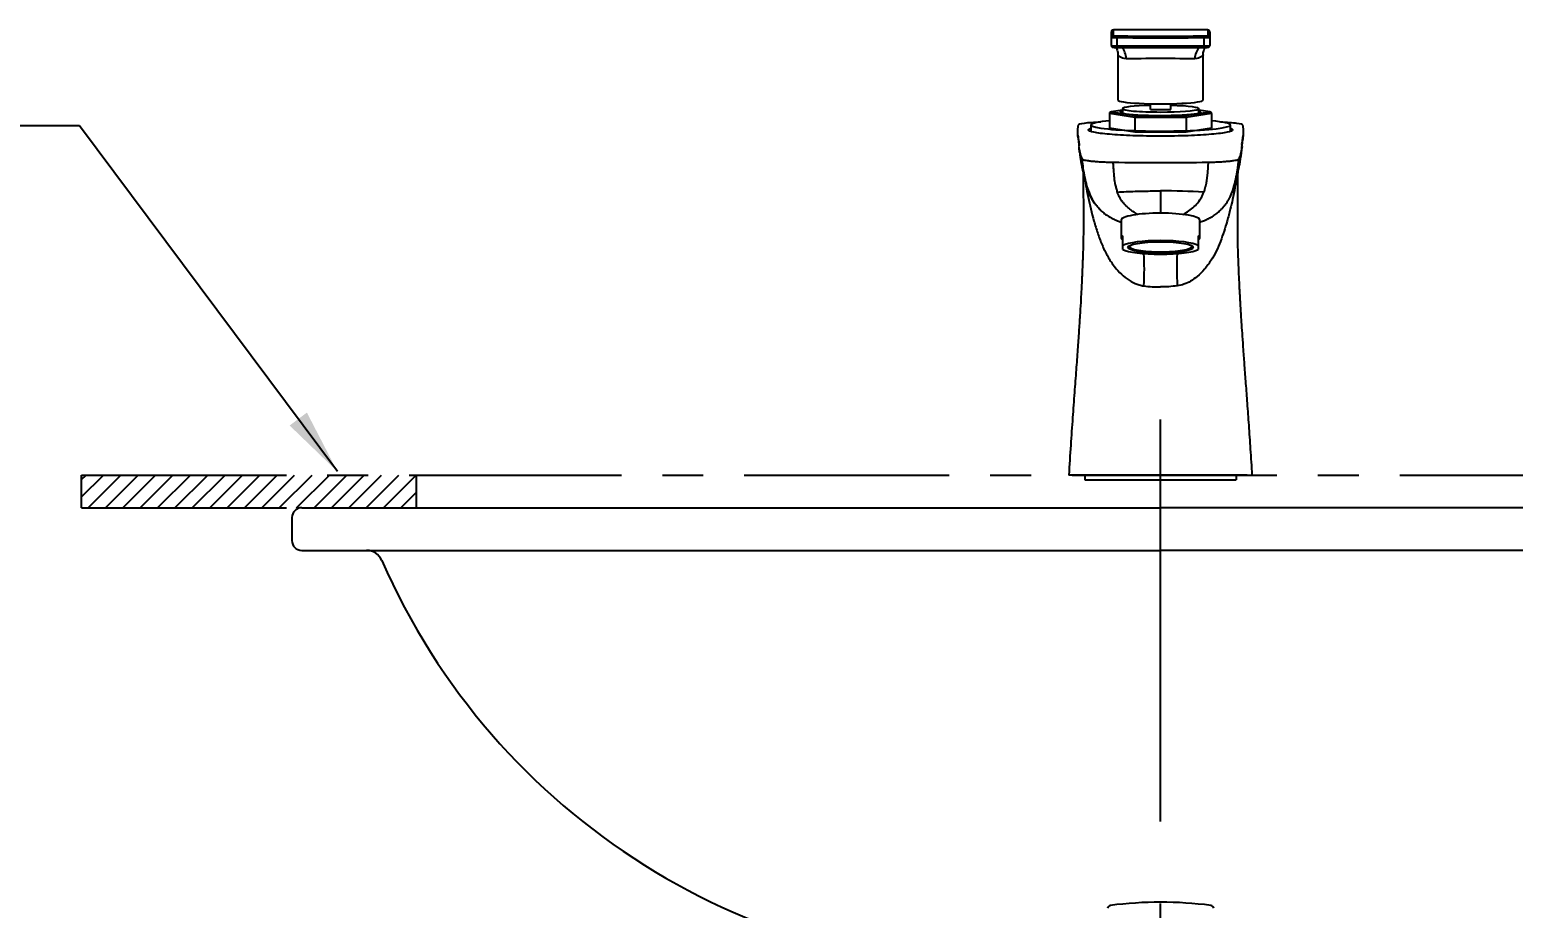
# Model space of a CAD drawing. Extents: x 283 to 7722, y -137 to 2100.
# Drawn here: x 4710.2 to 5162.9, y 687 to 955 of the extents above; entities that cross this region are included whole.
import ezdxf

# ---------------------------------------------------------------- set-up
doc = ezdxf.new("R2010")
doc.units = 0
doc.header["$LTSCALE"] = 50
doc.header["$MEASUREMENT"] = 0
doc.linetypes.add('CENTER', pattern=[2, 1.25, -0.25, 0.25, -0.25])
doc.linetypes.add('HIDDEN', pattern=[0.375, 0.25, -0.125])
doc.layers.get('0').update_dxf_attribs({"linetype": 'CONTINUOUS'})
doc.layers.get('DEFPOINTS').update_dxf_attribs({"linetype": 'CONTINUOUS'})
for name, color, linetype in [('1', 1, 'CENTER'), ('3', 3, 'CONTINUOUS'), ('30', 7, 'CONTINUOUS'), ('CENTER', 2, 'CENTER')]:
    doc.layers.add(name, color=color, linetype=linetype)
doc.styles.get("Standard").update_dxf_attribs({"font": 'NanumGothic.ttf'})
doc.dimstyles.get("Standard").update_dxf_attribs({"dimtxt": 2.5, "dimasz": 2, "dimexe": 2, "dimexo": 1, "dimgap": 2, "dimtad": 1, "dimdec": 0, "dimlfac": 10, "dimrnd": 1, "dimzin": 0, "dimdsep": 46, "dimtxsty": 'Standard', "dimcen": 0, "dimclrd": 7, "dimclre": 7, "dimclrt": 2, "dimadec": 0, "dimazin": 0, "dimtfac": 1, "dimtdec": 0, "dimtofl": 0, "dimtmove": 0, "dimatfit": 3, "dimfxl": 0, "dimtolj": 1, "dimtzin": 0, "dimarcsym": 0})

# ---------------------------------------------------------------- blocks, each defined once
blk = doc.blocks.new('*D32')
at = {"color": 3, "lineweight": -2}
for p, q in [((5499.99, 809.14), (5559.99, 809.14)), ((5539.99, 789.14), (5539.99, 665.04)), ((5539.99, 499.14), (5539.99, 623.24)), ((5087.72, 479.14), (5559.99, 479.14))]:
    blk.add_line(p, q, dxfattribs=at)
at = {"color": 3}
for points in [[(5536.66, 789.14), (5543.32, 789.14), (5539.99, 809.14)], [(5536.66, 499.14), (5543.32, 499.14), (5539.99, 479.14)]]:
    blk.add_solid(points, dxfattribs=at)
at = {"layer": 'DEFPOINTS', "color": 0}
for p in [(5499.99, 809.14), (5087.72, 479.14), (5539.99, 479.14)]:
    blk.add_point(p, dxfattribs=at)
at = {"color": 2, "insert": (5539.99, 644.14), "char_height": 20, "attachment_point": 5}
blk.add_mtext('\\A1;330', dxfattribs=at)
blk = doc.blocks.new('*D33')
at = {"color": 3, "lineweight": -2}
for p, q in [((5384.44, 809.14), (5440.22, 809.14)), ((5420.22, 789.14), (5420.22, 742.42)), ((5420.22, 654.14), (5420.22, 700.87)), ((5085.78, 634.14), (5440.22, 634.14))]:
    blk.add_line(p, q, dxfattribs=at)
at = {"color": 3}
for points in [[(5416.89, 789.14), (5423.56, 789.14), (5420.22, 809.14)], [(5416.89, 654.14), (5423.56, 654.14), (5420.22, 634.14)]]:
    blk.add_solid(points, dxfattribs=at)
at = {"layer": 'DEFPOINTS', "color": 0}
for p in [(5384.44, 809.14), (5085.78, 634.14), (5420.22, 634.14)]:
    blk.add_point(p, dxfattribs=at)
at = {"color": 2, "insert": (5420.22, 721.64), "char_height": 20, "attachment_point": 5}
blk.add_mtext('\\A1;175', dxfattribs=at)

msp = doc.modelspace()

# ---------------------------------------------------------------- hatches: boundary and pattern name
h = msp.add_hatch()
h.set_pattern_fill('ANSI31', color=256, scale=30, style=0)
h.set_pattern_definition([(45, (3855.2243, 0), (-2.65165, 2.65165), [])])
h.paths.add_polyline_path([(4828.22427, 809.14283), (4828.22427, 819.14283), (4726.01147, 819.14283), (4726.01147, 809.14283)])

# ---------------------------------------------------------------- linework, layer by layer
at = {"ltscale": 0.5}
for p, q in [((5081.69859, 819.14286), (5028.73906, 819.14286)), ((5078.29383, 819.14286), (5032.15471, 819.14281)), ((5032.15471, 819.14281), (5032.15471, 817.66429)), ((5078.29383, 819.14286), (5078.29383, 817.66429))]:
    msp.add_line(p, q, dxfattribs=at)
at = {"color": 7, "linetype": 'HIDDEN'}
msp.add_line((5037.73989, 819.1429), (5037.73989, 819.14282), dxfattribs=at)
at = {"layer": '1', "color": 7, "linetype": 'Continuous'}
for p, q in [((5040.21883, 952.61637), (5040.21883, 954.37027)), ((5040.21883, 950.11675), (5040.21883, 952.61637)), ((5040.71883, 954.8702), (5040.71883, 953.11629)), ((5041.89041, 952.56942), (5041.89041, 950.06981)), ((5068.54724, 950.06981), (5068.54724, 952.56942)), ((5069.71883, 953.11629), (5069.71883, 954.8702)), ((5070.21883, 954.37027), (5070.21883, 952.61637)), ((5070.21883, 952.61637), (5070.21883, 950.11675)), ((5042.21883, 947.25573), (5042.21883, 933.49798)), ((5068.21883, 933.49798), (5068.21883, 947.26955)), ((5047.4246, 928.21441), (5039.63037, 929.39101)), ((5039.63037, 929.39101), (5039.63037, 924.90814)), ((5043.56889, 930.40408), (5040.10821, 929.88166)), ((5043.56892, 930.39651), (5040.20772, 929.88911)), ((5040.20772, 929.88911), (5047.71327, 928.75608)), ((5043.56883, 930.8853), (5043.56883, 929.54512)), ((5063.01306, 928.21441), (5047.4246, 928.21441)), ((5047.4246, 928.21441), (5047.4246, 923.73153)), ((5047.71327, 928.75608), (5062.72438, 928.75608)), ((5052.11883, 930.61077), (5052.11883, 932.39776)), ((5052.11883, 930.61077), (5058.31883, 930.61077)), ((5058.31883, 930.61077), (5058.31883, 932.39776)), ((5062.72438, 928.75608), (5070.22993, 929.88911)), ((5070.80728, 929.39101), (5063.01306, 928.21441)), ((5063.01306, 928.21441), (5063.01306, 923.73153)), ((5070.22993, 929.88911), (5066.86874, 930.39651)), ((5070.32945, 929.88166), (5066.86876, 930.40408)), ((5066.86883, 929.54512), (5066.86883, 930.8853)), ((5070.80728, 929.39101), (5070.80728, 924.90814)), ((5033.91883, 925.90433), (5033.91883, 923.94781)), ((5047.4246, 923.73153), (5039.63037, 924.90814)), ((5063.01306, 923.73153), (5047.4246, 923.73153)), ((5070.80728, 924.90814), (5063.01306, 923.73153)), ((5076.51883, 923.94781), (5076.51883, 925.90433)), ((5055.21883, 905.79841), (5055.21883, 899.01105)), ((5043.21883, 896.92714), (5043.21883, 891.5107)), ((5067.21883, 891.5107), (5067.21883, 896.92714)), ((5043.71883, 889.15152), (5043.71883, 892.10594)), ((5066.71883, 892.10594), (5066.71883, 889.15152)), ((5043.71883, 887.96104), (5043.71883, 889.15152)), ((5045.71883, 889.09856), (5045.71883, 888.75018)), ((5064.71883, 888.75018), (5064.71883, 889.09856)), ((5066.71883, 889.15152), (5066.71883, 887.96104)), ((5032.15471, 817.66429), (5078.29383, 817.66429))]:
    msp.add_line(p, q, dxfattribs=at)
at = {"layer": '1'}
for p, q in [((4726.01147, 819.14283), (4828.22427, 819.14283)), ((4726.01147, 809.14283), (4726.01147, 819.14283)), ((4828.22427, 819.14283), (5282.22427, 819.14283)), ((4726.01147, 809.14283), (4828.22427, 809.14283))]:
    msp.add_line(p, q, dxfattribs=at)
at = {"layer": '1', "color": 7, "linetype": 'Continuous'}
for centre, major_axis, ratio, start_param, end_param in [((5040.71883, 954.37027), (0.5, 0), 0.999848, 1.570796327, 3.141592654), ((5040.71883, 952.61637), (0.5, 0), 0.999848, 1.570796327, 3.141592654), ((5043.21883, 952.61637), (3, 0), 0.017452, 3.141592654, 4.25366493), ((5043.21883, 954.8702), (-2.5, 0), 0.017452, 5.171113031, 6.283185307), ((5043.21883, 953.11629), (-2.5, 0), 0.017452, 0, 0.265054879), ((5043.21883, 953.11629), (-2.5, 0), 0.017452, 0.265055404, 1.112072276), ((5042.11182, 952.57725), (0.00431, 0.49998), 0.442737, 0.019465208, 1.590261535), ((5055.21883, 953.04043), (30.1, 0), 0.017452, 4.25366493, 5.171113031), ((5055.21883, 954.44614), (-29.6, 0), 0.017452, 4.25366493, 5.171113031), ((5055.21883, 953.54036), (-29.6, 0), 0.017452, 1.112072276, 2.029520377), ((5067.21883, 954.8702), (-2.5, 0), 0.017452, 3.919313652, 4.25366493), ((5067.21883, 953.11629), (-2.5, 0), 0.017452, 2.029520377, 2.733357725), ((5068.32584, 952.57725), (-0.00431, 0.49998), 0.442737, 4.692923772, 6.263720099), ((5067.21883, 952.61637), (3, 0), 0.017452, 5.171113031, 6.283185307), ((5067.21883, 954.8702), (-2.5, 0), 0.017452, 3.141592654, 3.919313456), ((5067.21883, 953.11629), (-2.5, 0), 0.017452, 2.733358072, 3.141592654), ((5069.71883, 954.37027), (0.5, 0), 0.999848, 0, 1.570796327), ((5069.71883, 952.61637), (0.5, 0), 0.999848, 0, 1.570796327), ((5043.21883, 950.11675), (-3, 0), 0.017452, 0, 1.112072276), ((5043.21883, 949.61683), (2.5, 0), 0.017452, 3.834987354, 4.25366493), ((5055.21883, 950.54081), (-30.1, 0), 0.017452, 1.112072276, 2.029520377), ((5042.11182, 950.07763), (0.00431, 0.49998), 0.442737, 1.590261535, 3.161057862), ((5055.21883, 950.04089), (29.6, 0), 0.017452, 4.25366493, 5.171113031), ((5040.71883, 945.84277), (-0.11889, -4.99859), 0.806122, 1.641637388, 2.4303569), ((5055.21883, 946.02936), (13, 0), 0.009298, 0.634183841, 2.507408813), ((5069.71883, 945.84277), (0.11889, -4.99859), 0.806122, 3.852828407, 4.641547919), ((5068.32584, 950.07763), (-0.00431, 0.49998), 0.442737, 3.122127445, 4.692923772), ((5067.21883, 949.61683), (2.5, 0), 0.017452, 5.171113031, 5.500686255), ((5067.21883, 950.11675), (-3, 0), 0.017452, 2.029520377, 3.141592654), ((5055.21883, 933.49798), (-13, 0), 0.087156, 0, 3.141592654), ((5040.20772, 929.39101), (0.57735, 0), 0.86273, 1.570796327, 3.141592654), ((5055.21883, 929.88911), (12.3, 0), 0.087156, 2.815063332, 6.283185307), ((5055.21883, 929.59025), (-12, 0), 0.087156, 6.040987991, 6.228796494), ((5055.21883, 930.8853), (-11.65, 0), 0.087156, 4.98168237, 6.283185307), ((5055.21883, 930.8853), (-11.65, 0), 0.087156, 0, 1.57079634), ((5047.71327, 928.25799), (0.03749, 0.49954), 0.572989, 0.130245065, 1.701041392), ((5055.21883, 930.8853), (-11.65, 0), 0.087156, 1.570796288, 4.443095563), ((5062.72438, 928.25799), (-0.03749, 0.49954), 0.572989, 4.582143916, 6.152940242), ((5055.21883, 929.59025), (-12, 0), 0.087156, 3.195981588, 3.383790019), ((5055.21883, 929.88911), (12.3, 0), 0.087156, 0, 0.326529384), ((5070.22993, 929.39101), (0.57735, 0), 0.86273, 0, 1.570796327), ((5055.21883, 925.90433), (21.3, 0), 0.087156, 2.391930121, 6.283185307), ((5055.21883, 925.90433), (21.3, 0), 0.087156, 0, 0.749662558), ((5055.21883, 896.92714), (-12, 0), 0.173648, 4.712388959, 6.283185307), ((5055.21883, 896.92714), (-12, 0), 0.173648, 3.141592892, 4.712389043), ((5055.21883, 891.5107), (12, 0), 0.173648, 2.85190566, 3.431279648), ((5055.21883, 891.5107), (12, 0), 0.173648, 5.993498313, 6.572872301), ((5055.21883, 888.55628), (-12, 0), 0.173648, 3.431279648, 5.993498313), ((5055.21883, 888.55628), (-12, 0), 0.173648, 0.289686994, 2.85190566), ((5045.54087, 875.36327), (1.64152, 21.43724), 0.207191, 4.797038507, 5.28355879), ((5064.89679, 875.36327), (-1.64152, 21.43724), 0.207191, 0.999626518, 1.4861468)]:
    msp.add_ellipse(centre, major_axis=major_axis, ratio=ratio, start_param=start_param, end_param=end_param, dxfattribs=at)
msp.add_ellipse((5055.21883, 888.55628), major_axis=(-10, 0), ratio=0.173648, dxfattribs=at)
for points, knots in [([(5042.10751, 954.90938), (5041.99824, 954.90844), (5041.69448, 954.90529), (5041.25628, 954.89853), (5040.86902, 954.88671), (5040.73867, 954.88015), (5040.6212, 954.86497), (5040.52355, 954.83455), (5040.42246, 954.78071), (5040.31622, 954.681), (5040.23732, 954.53682), (5040.21938, 954.42771), (5040.21883, 954.37027)], [0, 0, 0, 0, 0.108226032, 0.316180683, 0.52548979, 0.739767635, 0.79357157, 0.819276822, 0.855693019, 0.899489584, 0.950318517, 1, 1, 1, 1]), ([(5070.21883, 954.37027), (5070.21804, 954.43562), (5070.19769, 954.54437), (5070.11984, 954.67952), (5070.03012, 954.76746), (5069.94276, 954.82106), (5069.87113, 954.84888), (5069.82051, 954.8621), (5069.77686, 954.87016), (5069.71257, 954.87792), (5069.59618, 954.88525), (5069.36117, 954.894), (5069.10561, 954.89879), (5068.99134, 954.90053)], [0, 0, 0, 0, 0.074842105, 0.13400593, 0.183608255, 0.225830591, 0.260029563, 0.288048615, 0.320704839, 0.37932025, 0.5523057, 0.821668093, 1, 1, 1, 1]), ([(5040.21883, 950.11675), (5040.21962, 950.0514), (5040.23997, 949.94266), (5040.31781, 949.80751), (5040.40754, 949.71957), (5040.49489, 949.66597), (5040.56653, 949.63814), (5040.61715, 949.62492), (5040.66081, 949.61687), (5040.72495, 949.6091), (5040.8434, 949.60181), (5041.03675, 949.59407), (5041.24514, 949.59018), (5041.30334, 949.58922)], [0, 0, 0, 0, 0.081688841, 0.146265117, 0.200405182, 0.24649012, 0.283817696, 0.314399999, 0.350043693, 0.414021384, 0.602831961, 0.896836277, 1, 1, 1, 1]), ([(5041.65378, 949.58838), (5041.73826, 949.42712), (5041.91776, 949.03379), (5042.11984, 948.35531), (5042.22391, 947.73318), (5042.21078, 947.35882), (5042.20299, 947.2566)], [0, 0, 0, 0, 0.230280232, 0.538782149, 0.874549145, 1, 1, 1, 1]), ([(5044.74661, 946.10098), (5043.91175, 946.09042), (5043.2721, 946.4275), (5042.43498, 947.03352), (5042.22027, 947.29404), (5042.21885, 947.28498)], [0, 0, 0, 0, 0.507359728, 0.507359728, 1, 1, 1, 1]), ([(5068.21882, 947.28493), (5068.21819, 947.29506), (5068.00112, 947.03172), (5067.16062, 946.42463), (5066.52767, 946.0904), (5065.69105, 946.10098)], [0, 0, 0, 0, 0.492763741, 0.492763741, 1, 1, 1, 1]), ([(5068.23242, 947.27043), (5068.2264, 947.36155), (5068.21675, 947.69105), (5068.2978, 948.23809), (5068.46414, 948.87489), (5068.64364, 949.31337), (5068.75689, 949.53945), (5068.7827, 949.58894)], [0, 0, 0, 0, 0.112511617, 0.408135128, 0.679943841, 0.928860697, 1, 1, 1, 1]), ([(5068.98464, 949.58632), (5069.04625, 949.58718), (5069.27698, 949.59076), (5069.56429, 949.60045), (5069.69925, 949.60686), (5069.81644, 949.62205), (5069.91411, 949.65248), (5070.01519, 949.70632), (5070.12143, 949.80603), (5070.20034, 949.95021), (5070.21828, 950.05932), (5070.21883, 950.11675)], [0, 0, 0, 0, 0.092606526, 0.370349072, 0.654684879, 0.726079967, 0.76018953, 0.808511972, 0.866627788, 0.934075197, 1, 1, 1, 1]), ([(5030.46798, 920.29969), (5030.42793, 920.44174), (5030.22396, 921.21292), (5029.98594, 922.61396), (5029.95909, 924.34846), (5030.09172, 925.45343), (5030.17656, 925.92907)], [0, 0, 0, 0, 0.075727638, 0.41110137, 0.746475102, 1, 1, 1, 1]), ([(5030.17656, 925.92907), (5030.2128, 926.13233), (5030.76224, 926.33406), (5033.1791, 926.66511), (5034.9262, 926.788), (5036.97387, 926.84939)], [0, 0, 0, 0, 0.518456859, 0.518456859, 1, 1, 1, 1]), ([(5076.53048, 924.8893), (5076.98291, 924.73552), (5077.59182, 924.3265), (5076.0394, 923.66693), (5071.19217, 923.02641), (5063.84299, 922.60394), (5055.21883, 922.44975), (5046.59466, 922.60394), (5039.24549, 923.02641), (5034.39825, 923.66693), (5032.84583, 924.3265), (5033.45474, 924.73552), (5033.90718, 924.8893)], [0, 0, 0, 0, 0.068267658, 0.176200742, 0.284133825, 0.392066906, 0.499999986, 0.607933066, 0.715866147, 0.82379923, 0.931732314, 1, 1, 1, 1]), ([(5073.51324, 926.84787), (5075.54215, 926.78575), (5077.28304, 926.66211), (5079.67065, 926.33433), (5080.22488, 926.13223), (5080.2611, 925.92907)], [0, 0, 0, 0, 0.479538408, 0.479538408, 1, 1, 1, 1]), ([(5080.2611, 925.92907), (5080.34593, 925.45343), (5080.47856, 924.34846), (5080.45172, 922.61396), (5080.2137, 921.21292), (5080.00972, 920.44174), (5079.96968, 920.29969)], [0, 0, 0, 0, 0.253524898, 0.58889863, 0.924272362, 1, 1, 1, 1]), ([(5030.01463, 922.85416), (5030.07068, 922.11003), (5030.17993, 920.98829), (5030.32678, 919.84614), (5030.37935, 919.46791)], [0, 0, 0, 0, 0.670460059, 1, 1, 1, 1]), ([(5031.36796, 915.46521), (5031.15282, 915.97625), (5030.74446, 917.11634), (5030.4697, 918.37552), (5030.37511, 919.12331), (5030.36182, 919.24196)], [0, 0, 0, 0, 0.40612002, 0.90577848, 1, 1, 1, 1]), ([(5030.39406, 919.59536), (5030.4074, 919.65384), (5030.42279, 919.71233), (5030.4593, 919.85895), (5030.48515, 919.97239), (5030.49161, 920.08583), (5030.49186, 920.11113)], [0, 0, 0, 0, 0.340221193, 0.340221193, 0.852893351, 1, 1, 1, 1]), ([(5080.07583, 919.24196), (5080.06255, 919.12331), (5079.96795, 918.37552), (5079.69319, 917.11634), (5079.28483, 915.97625), (5079.0697, 915.46521)], [0, 0, 0, 0, 0.09422152, 0.59387998, 1, 1, 1, 1]), ([(5079.9458, 920.11111), (5079.94604, 920.08583), (5079.95251, 919.97238), (5079.97835, 919.85895), (5080.0148, 919.7126), (5080.03012, 919.65438), (5080.04341, 919.59615)], [0, 0, 0, 0, 0.147304916, 0.660784098, 0.660784098, 1, 1, 1, 1]), ([(5080.05465, 919.4408), (5080.06463, 919.51258), (5080.21252, 920.59213), (5080.32977, 921.69372), (5080.41422, 922.74345)], [0, 0, 0, 0, 0.066579786, 1, 1, 1, 1]), ([(5030.51621, 917.65181), (5030.56574, 917.21309), (5030.67133, 916.3735), (5030.84752, 915.20072), (5031.01692, 914.20761), (5031.16236, 913.431), (5031.31868, 912.64959), (5031.51064, 911.75707), (5031.74332, 910.76723), (5032.00908, 909.72428), (5032.30638, 908.63924), (5032.68527, 907.37664), (5032.98452, 906.42762), (5033.17112, 905.90546), (5033.18836, 905.85755)], [0, 0, 0, 0, 0.110438091, 0.210546732, 0.292385684, 0.355938966, 0.401208262, 0.479318371, 0.568998646, 0.645501788, 0.739207966, 0.852862692, 0.986475033, 1, 1, 1, 1]), ([(5033.14116, 906.096), (5033.01102, 906.52562), (5032.75801, 907.36085), (5032.30223, 909.11692), (5031.83727, 911.35066), (5031.51528, 913.63509), (5031.40436, 915.01307), (5031.36796, 915.46521)], [0, 0, 0, 0, 0.142719554, 0.277458785, 0.56627007, 0.857683822, 1, 1, 1, 1]), ([(5040.68167, 914.4563), (5040.35695, 914.46269), (5039.71376, 914.4779), (5038.46215, 914.51785), (5036.98088, 914.58521), (5035.38787, 914.69127), (5034.02026, 914.81897), (5032.90922, 914.96434), (5032.07817, 915.12325), (5031.54395, 915.29155), (5031.39237, 915.40721), (5031.36796, 915.4652)], [0, 0, 0, 0, 0.062499865, 0.125000071, 0.250000481, 0.375000892, 0.500001303, 0.625001713, 0.750002124, 0.875002535, 1, 1, 1, 1]), ([(5040.68167, 914.4563), (5040.71114, 914.07094), (5040.77008, 913.30028), (5040.86383, 911.77235), (5041.01814, 909.88179), (5041.31049, 908.00533), (5041.65821, 906.53688), (5041.88861, 905.81489), (5041.9999, 905.46614)], [0, 0, 0, 0, 0.125141221, 0.250268547, 0.500038578, 0.749324067, 0.878915328, 1, 1, 1, 1]), ([(5069.75598, 914.4563), (5069.73423, 914.17392), (5069.70251, 913.75121), (5069.66237, 913.18943), (5069.62543, 912.62895), (5069.58144, 911.93079), (5069.51607, 911.09684), (5069.43793, 910.26688), (5069.34051, 909.44128), (5069.23938, 908.75721), (5069.15645, 908.28083), (5069.10535, 908.00938), (5069.0651, 907.80619), (5069.02288, 907.60341), (5068.96391, 907.3336), (5068.85353, 906.86302), (5068.71039, 906.32916), (5068.56924, 905.86609), (5068.49039, 905.62293), (5068.45329, 905.51162), (5068.4378, 905.46612)], [0, 0, 0, 0, 0.091545092, 0.137317638, 0.183090184, 0.274635276, 0.366180368, 0.45772546, 0.549270552, 0.640815644, 0.68658819, 0.709474463, 0.732360736, 0.755247009, 0.778133282, 0.823905828, 0.91545092, 0.961223465, 0.984109738, 1, 1, 1, 1]), ([(5079.06969, 915.46521), (5079.04528, 915.40722), (5078.8937, 915.29155), (5078.35949, 915.12325), (5077.52843, 914.96434), (5076.41739, 914.81897), (5075.04978, 914.69127), (5073.45677, 914.58521), (5071.97551, 914.51785), (5070.7239, 914.4779), (5070.08071, 914.46269), (5069.75599, 914.4563)], [0, 0, 0, 0, 0.124998404, 0.24999868, 0.374998957, 0.499999233, 0.62499951, 0.749999787, 0.875000063, 0.937500202, 1, 1, 1, 1]), ([(5077.25093, 905.86513), (5077.32165, 906.06742), (5077.48958, 906.55851), (5077.70302, 907.22665), (5077.88721, 907.82545), (5078.01441, 908.2525), (5078.12323, 908.62723), (5078.22603, 908.99043), (5078.32536, 909.35051), (5078.42132, 909.70754), (5078.51396, 910.06144), (5078.60914, 910.43486), (5078.7243, 910.90042), (5078.87269, 911.52597), (5079.05932, 912.36261), (5079.27427, 913.41121), (5079.50481, 914.67108), (5079.73134, 916.10811), (5079.86142, 917.12313), (5079.92084, 917.64884)], [0, 0, 0, 0, 0.055751452, 0.135469658, 0.184650407, 0.221681645, 0.255430999, 0.288313446, 0.320329946, 0.351481552, 0.381769428, 0.411194858, 0.4454274, 0.496413606, 0.564528622, 0.649760094, 0.752090931, 0.87149813, 1, 1, 1, 1]), ([(5077.29655, 906.09599), (5077.32345, 906.1812), (5077.37883, 906.36052), (5077.49016, 906.72973), (5077.68389, 907.39627), (5077.94254, 908.36438), (5078.21831, 909.53373), (5078.45942, 910.70984), (5078.66577, 911.89187), (5078.80871, 912.8811), (5078.90561, 913.67458), (5078.99086, 914.46931), (5079.04167, 915.0666), (5079.0697, 915.46521)], [0, 0, 0, 0, 0.0286099, 0.059945065, 0.122615394, 0.247956052, 0.37329671, 0.498637368, 0.623978026, 0.749318684, 0.811989013, 0.874659342, 1, 1, 1, 1]), ([(5031.65114, 911.17513), (5031.65296, 910.10833), (5031.6574, 907.44404), (5031.66415, 903.34781), (5031.66914, 899.05194), (5031.6791, 895.25295), (5031.67083, 891.95094), (5031.6096, 889.14695), (5031.53635, 886.84119), (5031.47447, 885.03307), (5031.42525, 883.7081), (5031.38756, 882.74138), (5031.35704, 881.98538), (5031.32601, 881.23912), (5031.28849, 880.36388), (5031.2355, 879.17372), (5031.15192, 877.38967), (5031.02498, 874.86901), (5030.8418, 871.53849), (5030.59732, 867.48653), (5030.28462, 862.71341), (5029.89992, 857.21922), (5029.44379, 851.00367), (5028.92597, 844.06586), (5028.36153, 836.40431), (5027.79899, 828.01529), (5027.41436, 822.18105), (5027.21898, 819.14286)], [0, 0, 0, 0, 0.034737516, 0.086756098, 0.133385808, 0.174622925, 0.210463486, 0.240904844, 0.265945193, 0.2855825, 0.299815221, 0.309118223, 0.317083382, 0.32445159, 0.333437919, 0.345611472, 0.363229905, 0.39156082, 0.427736172, 0.471758556, 0.523631744, 0.583360152, 0.650948662, 0.72640171, 0.809723412, 0.90092013, 1, 1, 1, 1]), ([(5031.95869, 910.28576), (5032.09004, 909.41243), (5032.25445, 908.39827), (5032.6398, 906.23102), (5032.86132, 905.07834), (5033.60112, 901.541), (5034.19621, 899.08006), (5034.88898, 896.60261)], [0, 0, 0, 0, 0.245828461, 0.245828461, 0.497218974, 0.497218974, 1, 1, 1, 1]), ([(5083.21868, 819.14286), (5083.04733, 821.78241), (5082.71261, 826.85347), (5082.23277, 834.14906), (5081.75159, 840.81911), (5081.3029, 846.86617), (5080.89884, 852.29142), (5080.54803, 857.09567), (5080.25304, 861.27929), (5080.01283, 864.84239), (5079.8352, 867.61086), (5079.70861, 869.67504), (5079.62276, 871.12532), (5079.55956, 872.22631), (5079.51041, 873.10349), (5079.46304, 873.96637), (5079.40619, 875.0289), (5079.33551, 876.39797), (5079.24813, 878.17446), (5079.14322, 880.46387), (5079.02311, 883.35325), (5078.89904, 886.8513), (5078.77085, 890.95799), (5078.75723, 895.67452), (5078.77203, 900.99785), (5078.77789, 906.22984), (5078.78386, 909.68727), (5078.78647, 911.16787)], [0, 0, 0, 0, 0.086086602, 0.165394577, 0.237929443, 0.303696624, 0.362699644, 0.414941474, 0.460425274, 0.499154161, 0.531130937, 0.550683779, 0.566440568, 0.578401925, 0.586568289, 0.595030305, 0.606533689, 0.621209328, 0.63966345, 0.664444689, 0.695834266, 0.733829274, 0.778425869, 0.829620355, 0.887408865, 0.951784171, 1, 1, 1, 1]), ([(5035.48333, 901.56107), (5035.38965, 901.68374), (5034.86845, 902.38723), (5033.98302, 903.80514), (5033.41995, 905.33735), (5033.14116, 906.096)], [0, 0, 0, 0, 0.098598617, 0.553687598, 1, 1, 1, 1]), ([(5033.14116, 906.096), (5033.14116, 906.09591), (5033.14117, 906.09571), (5033.14119, 906.09533), (5033.14122, 906.09465), (5033.14129, 906.0933), (5033.14143, 906.09059), (5033.14174, 906.08516), (5033.14246, 906.07426), (5033.1443, 906.05231), (5033.14959, 906.00784), (5033.16286, 905.93627), (5033.17952, 905.87709), (5033.19048, 905.84429)], [0, 0, 0, 0, 0.001196838, 0.002393676, 0.004787352, 0.009574701, 0.019149391, 0.038298737, 0.076597302, 0.153193929, 0.306385278, 0.612761018, 1, 1, 1, 1]), ([(5033.19791, 905.82307), (5033.44561, 905.09304), (5034.09663, 903.67579), (5034.89653, 902.21848), (5035.47296, 901.57756), (5035.48584, 901.56332)], [0, 0, 0, 0, 0.489812393, 0.988641941, 1, 1, 1, 1]), ([(5048.39602, 898.57958), (5048.19688, 898.68525), (5047.76799, 898.92292), (5047.12235, 899.31668), (5046.46282, 899.76371), (5045.82566, 900.24492), (5045.31621, 900.6753), (5044.92328, 901.03775), (5044.63643, 901.31874), (5044.35796, 901.60894), (5044.08842, 901.90846), (5043.82832, 902.21734), (5043.49495, 902.64162), (5043.10491, 903.19514), (5042.68447, 903.89601), (5042.31609, 904.63173), (5042.10355, 905.16425), (5042.00668, 905.44609), (5041.99986, 905.46612)], [0, 0, 0, 0, 0.071439664, 0.155271827, 0.23910399, 0.322936153, 0.406768316, 0.448684397, 0.490600479, 0.53251656, 0.574432642, 0.616348723, 0.658264804, 0.742096967, 0.82592913, 0.909761293, 0.993593456, 1, 1, 1, 1]), ([(5041.99988, 905.46614), (5042.9174, 905.50711), (5044.7253, 905.58781), (5047.4504, 905.68004), (5050.11122, 905.74727), (5052.69432, 905.79001), (5054.38879, 905.79564), (5055.21883, 905.79841)], [0, 0, 0, 0, 0.213570853, 0.420826826, 0.62128573, 0.81448691, 1, 1, 1, 1]), ([(5062.12543, 898.62494), (5062.41627, 898.78116), (5063.91366, 899.63826), (5065.85298, 901.16983), (5067.35554, 903.17856), (5068.05162, 904.44614), (5068.31096, 905.13121), (5068.43775, 905.46614)], [0, 0, 0, 0, 0.105835127, 0.552131079, 0.77526084, 0.890127671, 1, 1, 1, 1]), ([(5074.94551, 901.54718), (5075.08331, 901.72783), (5075.41794, 902.18804), (5075.78336, 902.75781), (5076.0526, 903.22377), (5076.22796, 903.54057), (5076.5234, 904.11084), (5076.83206, 904.79773), (5077.07154, 905.42638), (5077.19898, 905.79283), (5077.26191, 905.98647), (5077.29399, 906.08787), (5077.29655, 906.09599)], [0, 0, 0, 0, 0.144838517, 0.357473076, 0.410631715, 0.463790355, 0.570107634, 0.782742193, 0.889059472, 0.942218112, 0.995376752, 1, 1, 1, 1]), ([(5078.34898, 909.44441), (5078.21815, 908.61663), (5077.8767, 906.59466), (5077.25621, 903.47693), (5076.47427, 900.03774), (5075.8757, 897.8163), (5075.54868, 896.60261)], [0, 0, 0, 0, 0.214083957, 0.497581841, 0.725504691, 1, 1, 1, 1]), ([(5077.2965, 906.096), (5077.29125, 906.04535), (5077.28335, 905.96916), (5077.26231, 905.89063), (5077.25405, 905.86437)], [0, 0, 0, 0, 0.664912866, 1, 1, 1, 1]), ([(5036.60533, 900.25252), (5036.57541, 900.28353), (5036.19327, 900.6832), (5035.81809, 901.12271), (5035.48333, 901.56107)], [0, 0, 0, 0, 0.078172441, 1, 1, 1, 1]), ([(5073.79397, 900.21322), (5073.90446, 900.32654), (5074.22847, 900.66984), (5074.61218, 901.11815), (5074.88101, 901.46263), (5074.94551, 901.54718)], [0, 0, 0, 0, 0.279966653, 0.825926947, 1, 1, 1, 1]), ([(5074.95181, 901.56332), (5074.96469, 901.57756), (5075.02111, 901.64029), (5075.07592, 901.70401), (5075.11736, 901.75377)], [0, 0, 0, 0, 0.227444701, 1, 1, 1, 1]), ([(5034.88898, 896.60261), (5035.24199, 895.3402), (5035.63037, 894.14671), (5036.25913, 892.27219), (5036.47507, 891.65641), (5036.92077, 890.46817), (5037.15075, 889.89129), (5037.62532, 888.75573), (5037.86938, 888.20252), (5038.37569, 887.15295), (5038.63879, 886.64989), (5039.45984, 885.16851), (5040.05078, 884.22335), (5041.33123, 882.46277), (5042.01823, 881.65163), (5043.45541, 880.18259), (5044.21236, 879.52081), (5045.79735, 878.3873), (5046.61327, 877.92202), (5047.86724, 877.38715), (5048.28713, 877.23613), (5049.16896, 876.99154), (5049.62925, 876.8984), (5050.10536, 876.83686)], [0, 0, 0, 0, 0.125, 0.125, 0.1875, 0.1875, 0.25, 0.25, 0.3125, 0.3125, 0.375, 0.375, 0.5, 0.5, 0.625, 0.625, 0.75, 0.75, 0.875, 0.875, 0.9375, 0.9375, 1, 1, 1, 1]), ([(5036.41261, 900.48265), (5036.52517, 900.35078), (5036.99788, 899.81982), (5037.85969, 899.07729), (5039.05555, 898.18476), (5040.47966, 897.35398), (5041.8942, 896.72786), (5042.83595, 896.41758), (5043.2137, 896.3088)], [0, 0, 0, 0, 0.067910634, 0.281961615, 0.496438461, 0.699118545, 0.880359401, 1, 1, 1, 1]), ([(5075.54868, 896.60261), (5075.2362, 895.56371), (5074.61199, 893.48836), (5073.52417, 890.40456), (5072.25177, 887.41497), (5070.65052, 884.55643), (5068.73771, 881.92415), (5066.62858, 879.79807), (5064.50715, 878.27092), (5062.46447, 877.25817), (5061.02361, 876.97346), (5060.3323, 876.83686)], [0, 0, 0, 0, 0.124897647, 0.249498282, 0.373782948, 0.498535701, 0.628587242, 0.748541199, 0.84038449, 0.923417089, 1, 1, 1, 1]), ([(5067.21854, 896.31181), (5067.36148, 896.35277), (5067.96173, 896.53397), (5069.02882, 896.92836), (5070.36224, 897.57735), (5071.60032, 898.3387), (5072.65899, 899.15212), (5073.37929, 899.7604), (5073.75451, 900.1806), (5073.79487, 900.22663)], [0, 0, 0, 0, 0.049501703, 0.207933854, 0.372580037, 0.551751799, 0.752993682, 0.973254969, 1, 1, 1, 1]), ([(5064.71883, 888.75017), (5064.71883, 888.31829), (5063.69498, 887.88907), (5060.1777, 887.27831), (5057.70592, 887.10052), (5052.73173, 887.10052), (5050.25995, 887.27831), (5046.74267, 887.88907), (5045.71883, 888.31829), (5045.71883, 888.93761), (5045.91167, 889.12455), (5046.27374, 889.30108)], [0, 0, 0, 0, 0.225530003, 0.225530003, 0.451060006, 0.451060006, 0.676590009, 0.676590009, 0.902120012, 0.902120012, 1, 1, 1, 1]), ([(5060.3323, 876.83686), (5059.47961, 876.74002), (5057.79379, 876.54858), (5056.07049, 876.51861), (5055.21883, 876.5038)], [0, 0, 0, 0, 0.505797528, 1, 1, 1, 1]), ([(5055.21883, 819.14286), (5054.33583, 819.14286), (5053.45284, 819.14286), (5051.69475, 819.14286), (5050.60087, 819.14286), (5049.30294, 819.14286), (5048.44205, 819.14286), (5046.94831, 819.14286), (5044.8581, 819.14286), (5042.44247, 819.14286), (5040.14006, 819.14286), (5037.97203, 819.14286), (5035.9568, 819.14286), (5034.11295, 819.14286), (5031.90417, 819.14286), (5030.10178, 819.14286), (5028.75752, 819.14286), (5028.11715, 819.14286), (5027.72927, 819.14286), (5027.42632, 819.14286), (5027.2951, 819.14286), (5027.25148, 819.14286)], [0, 0, 0, 0, 0.06250781, 0.06250781, 0.125015621, 0.140642573, 0.156269526, 0.187523431, 0.250031241, 0.312539051, 0.375046862, 0.437554672, 0.500062482, 0.562570292, 0.625078103, 0.750093723, 0.812601533, 0.875109344, 0.906363249, 0.937617154, 1, 1, 1, 1]), ([(5055.21883, 819.14286), (5056.10182, 819.14286), (5056.98481, 819.14286), (5058.7429, 819.14286), (5059.83678, 819.14286), (5061.13472, 819.14286), (5061.9956, 819.14286), (5063.48935, 819.14286), (5065.57955, 819.14286), (5067.99519, 819.14286), (5070.29759, 819.14286), (5072.46562, 819.14286), (5074.48085, 819.14286), (5076.3247, 819.14286), (5078.53348, 819.14286), (5080.33587, 819.14286), (5081.68013, 819.14286), (5082.32051, 819.14286), (5082.70839, 819.14286), (5083.01164, 819.14286), (5083.14299, 819.14286), (5083.18652, 819.14286), (5083.18656, 819.14286)], [0, 0, 0, 0, 0.062496096, 0.062496096, 0.124992192, 0.140616216, 0.15624024, 0.187488288, 0.249984383, 0.312480479, 0.374976575, 0.437472671, 0.499968767, 0.562464863, 0.624960958, 0.74995315, 0.812449246, 0.874945342, 0.90619339, 0.937441438, 0.999937533, 1, 1, 1, 1])]:
    msp.add_open_spline(points, degree=3, knots=knots, dxfattribs=at)
for points, degree in [([(5033.82336, 924.10039), (5033.78603, 924.06763), (5033.75861, 924.03479), (5033.74124, 924.00191)], 3), ([(5076.71886, 923.92116), (5076.72254, 924.0046), (5076.65877, 924.08794), (5076.53082, 924.17048)], 3), ([(5030.36182, 919.24196), (5030.35649, 919.28965), (5030.35635, 919.33736), (5030.35986, 919.38506)], 3), ([(5030.51484, 917.65199), (5030.45398, 918.18097), (5030.40297, 918.71109), (5030.36182, 919.24196)], 3), ([(5079.92277, 917.65163), (5080.02126, 918.51257), (5080.07777, 919.3853)], 2), ([(5079.92855, 917.70817), (5079.98731, 918.22141), (5080.03637, 918.73286), (5080.07583, 919.24196)], 3), ([(5080.07779, 919.38513), (5080.0813, 919.33741), (5080.08117, 919.28968), (5080.07583, 919.24196)], 3), ([(5080.41795, 922.79005), (5080.41965, 922.81141), (5080.42134, 922.83278), (5080.42303, 922.85416)], 3), ([(5055.21883, 914.31453), (5050.31244, 914.31453), (5045.46704, 914.36203), (5040.68167, 914.4563)], 3), ([(5069.75599, 914.4563), (5064.97061, 914.36203), (5060.12521, 914.31453), (5055.21883, 914.31453)], 3), ([(5033.19048, 905.84429), (5033.19442, 905.83252), (5033.19857, 905.82077), (5033.20293, 905.80907)], 3), ([(5068.43777, 905.46614), (5064.17327, 905.66686), (5059.74809, 905.79841), (5055.21883, 905.79841)], 3), ([(5076.43613, 903.93065), (5076.74377, 904.55516), (5077.02095, 905.17824), (5077.23974, 905.82307)], 3), ([(5077.25405, 905.86437), (5077.24908, 905.84858), (5077.24367, 905.83281), (5077.23788, 905.81714)], 3), ([(5035.71729, 901.25958), (5036.41261, 900.48265)], 1), ([(5064.0129, 889.36992), (5064.47212, 889.17353), (5064.71883, 888.96218), (5064.71883, 888.75017)], 3), ([(5050.10536, 876.83686), (5051.80237, 876.61755), (5053.50402, 876.50474), (5055.21883, 876.5038)], 3)]:
    msp.add_open_spline(points, degree=degree, dxfattribs=at)
at = {"layer": '3', "color": 7}
for p, q in [((4790.22427, 806.14283), (4790.22427, 799.14283)), ((4793.22427, 809.14283), (5055.22427, 809.14283)), ((5317.22427, 809.14283), (5055.22427, 809.14283)), ((4793.22427, 796.14283), (5055.22427, 796.14283)), ((5317.22427, 796.14283), (5055.22427, 796.14283))]:
    msp.add_line(p, q, dxfattribs=at)
for centre, radius, start, end in [((4793.22427, 806.14283), 3, 90, 180), ((4793.22427, 799.14283), 3, 180, 270), ((4812.995, 791.14283), 5, 22.6480656, 90), ((5008.78537, 876.9319), 208.7615, 203.6857634, 272.0426023), ((5101.66317, 876.9319), 208.7615, 267.9573977, 336.3142366)]:
    msp.add_arc(centre, radius, start, end, dxfattribs=at)
at = {"layer": '3'}
for centre, radius, start, end in [((5055.22635, 568.83724), 120, 90, 97.3204137), ((5055.22635, 568.83724), 120, 82.6795863, 90), ((5040.07635, 686.7681), 1.1, 97.3204137, 169.426199), ((5070.37635, 686.7681), 1.1, 10.573801, 82.6795863)]:
    msp.add_arc(centre, radius, start, end, dxfattribs=at)
at = {"layer": '30', "color": 7, "linetype": 'Continuous'}
msp.add_line((5070.43488, 819.14286), (5040.00278, 819.14286), dxfattribs=at)
at = {"layer": 'CENTER', "color": 1, "linetype": 'CENTER', "ltscale": 2}
msp.add_line((5055.22427, 313.48497), (5055.22427, 836.02487), dxfattribs=at)
at = {"layer": 'CENTER', "color": 7, "linetype": 'CENTER', "ltscale": 2}
msp.add_line((4828.22427, 809.14283), (4828.22427, 819.14283), dxfattribs=at)

# ---------------------------------------------------------------- dimensions: what is measured, and where the dimension line sits
for base, p1, p2, picture, middle in [((5420.22427, 634.14283), (5384.43707, 809.14283), (5085.77742, 634.14283), '*D33', (5420.22427, 721.64283)), ((5539.9905, 479.14283), (5499.9905, 809.14283), (5087.72427, 479.14283), '*D32', (5539.9905, 644.14283))]:
    dim = msp.add_linear_dim(base=base, p1=p1, p2=p2, angle=90, dimstyle='Standard', override={"dimtxt": 20, "dimasz": 20, "dimexe": 20, "dimexo": 0, "dimgap": 10, "dimtih": 1, "dimtoh": 1, "dimdec": 4, "dimlfac": 1, "dimzin": 8, "dimclrd": 3, "dimclre": 3, "dimtdec": 4, "dimarcsym": 1})
    dim.commit()
    dim.dimension.update_dxf_attribs({"geometry": picture, "text_midpoint": middle})

# ---------------------------------------------------------------- leaders
msp.add_leader([(4804.10722, 820.17901), (4725.44365, 925.62488), (4242.3619, 925.62488)], dimstyle='Standard', override={"dimtxt": 20, "dimasz": 20, "dimexe": 20, "dimexo": 0, "dimgap": 10, "dimtad": 0, "dimdec": 4, "dimlfac": 1, "dimzin": 8, "dimclrd": 3, "dimclre": 3, "dimtdec": 4, "dimarcsym": 1})

doc.saveas('drawing.dxf')
